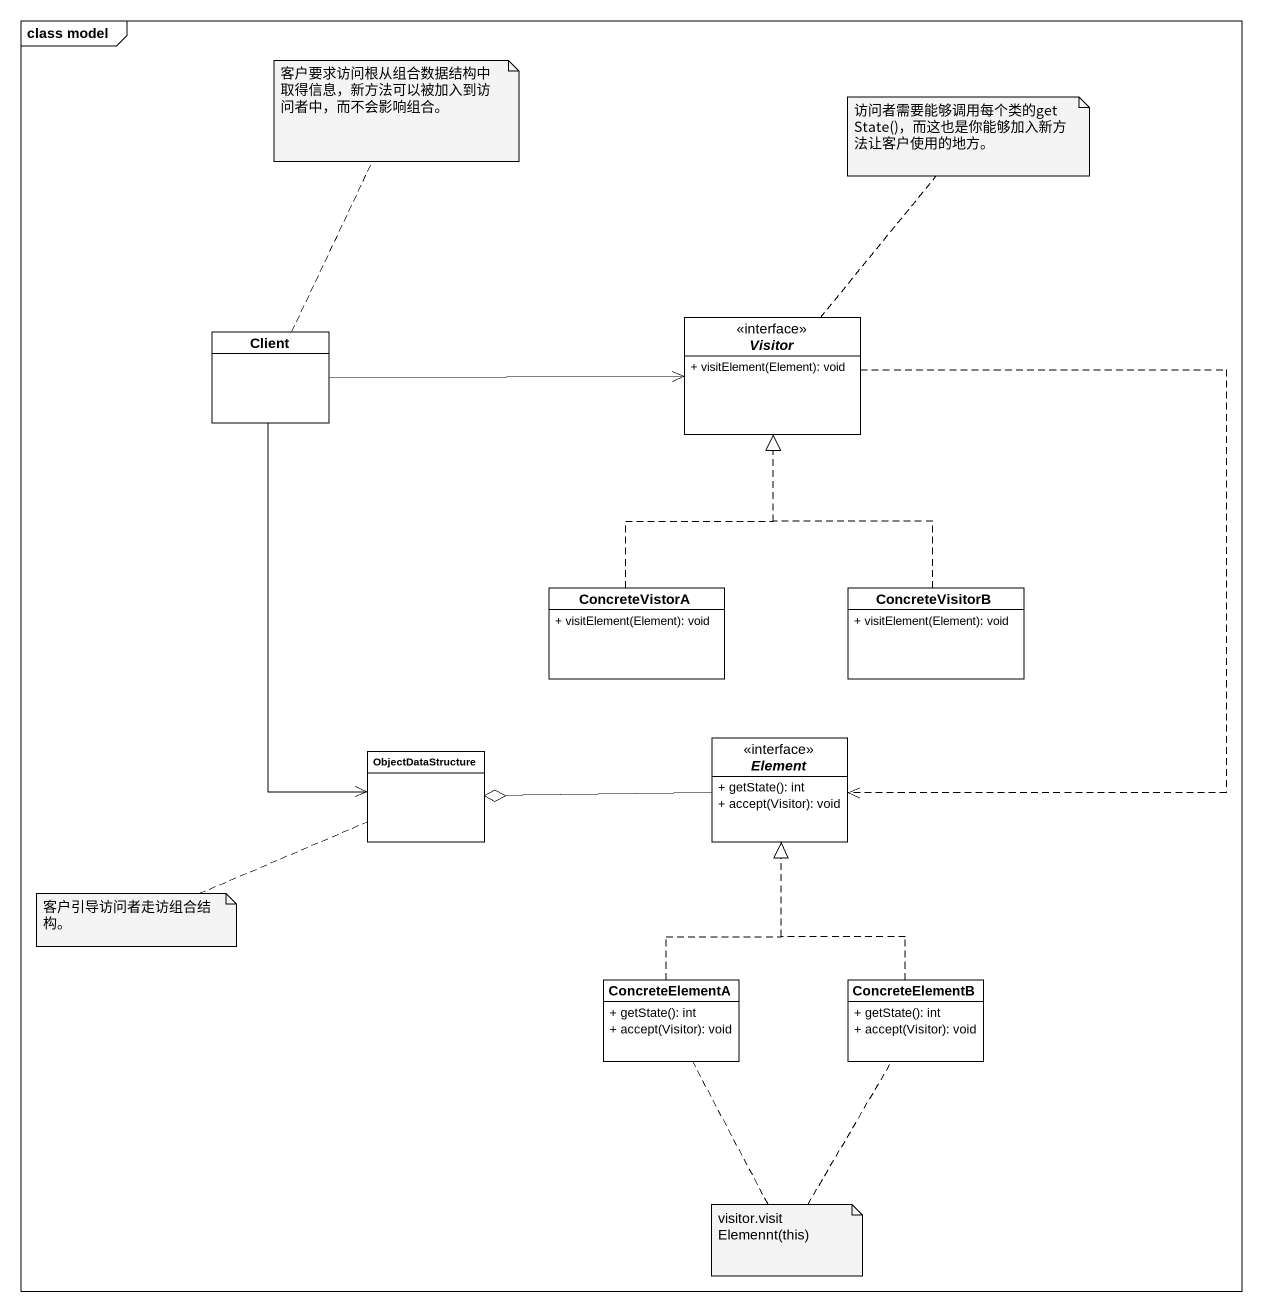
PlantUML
@startuml
mainframe class model
hide circle
hide empty members
skinparam classAttributeIconSize 0
interface Visitor #FFFFFF {
  + visitElement(Element): void
}
class Client #FFFFFF
class ConcreteVistorA #FFFFFF {
  + visitElement(Element): void
}
class ConcreteVisitorB #FFFFFF {
  + visitElement(Element): void
}
interface Element #FFFFFF {
  + getState(): int
  + accept(Visitor): void
}
class ObjectDataStructure #FFFFFF
class ConcreteElementA #FFFFFF {
  + getState(): int
  + accept(Visitor): void
}
class ConcreteElementB #FFFFFF {
  + getState(): int
  + accept(Visitor): void
}
Visitor ..> Element
Client -right-> Visitor
Client --> ObjectDataStructure
ConcreteVistorA .up.|> Visitor
ConcreteVisitorB .up.|> Visitor
Element -left-o ObjectDataStructure
ConcreteElementA .up.|> Element
ConcreteElementB .up.|> Element
note top of Client : 客户要求访问根从组合数据结构中取得信息，新方法可以被加入到访问者中，而不会影响组合。
note top of Visitor : 访问者需要能够调用每个类的getState()，而这也是你能够加入新方法让客户使用的地方。
note left of ObjectDataStructure : 客户引导访问者走访组合结构。
note as N4
  visitor.visitElemennt(this)
end note
N4 .. ConcreteElementA
N4 .. ConcreteElementB
@enduml
